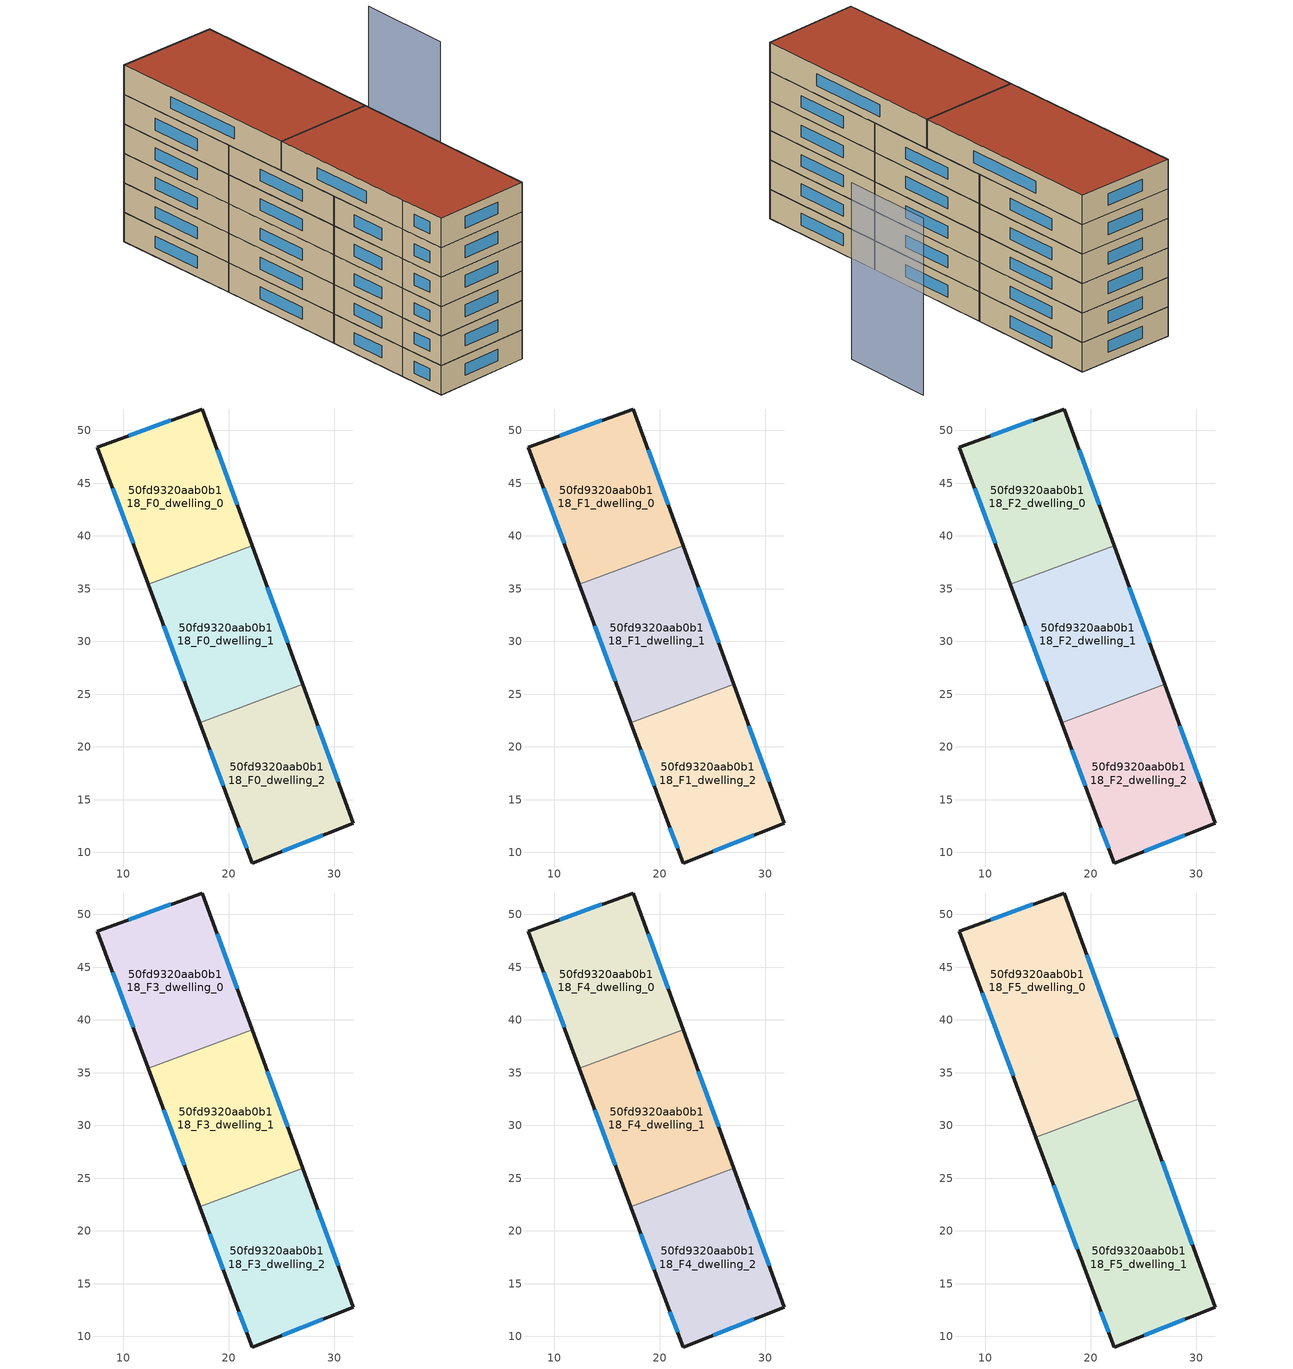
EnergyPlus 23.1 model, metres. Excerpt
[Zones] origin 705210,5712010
50fd9320aab0b118_F0_dwelling_0
 floor ground (EU_floor_Construction): 22.23,39.05 17.5,52.03 7.55,48.42 12.39,35.39 z0
 wall outside (EU_wall_Construction): 12.39,35.39 7.55,48.42 17.5,52.03 22.23,39.05 z0:3
 wall to 50fd9320aab0b118_F0_dwelling_1 (EU_wall_Construction): 22.23,39.05 12.39,35.39 z0:3
 window (EU_Window_Construction): 10.94,39.29 9,44.52 / 10.53,49.5 14.52,50.95 / 18.92,48.14 20.81,42.94 z0.9:2.1
50fd9320aab0b118_F0_dwelling_1
 floor ground (EU_floor_Construction): 27.01,25.93 22.23,39.05 12.39,35.39 17.25,22.3 z0
 wall outside (EU_wall_Construction): 17.25,22.3 12.39,35.39 / 22.23,39.05 27.01,25.93 z0:3
 wall to 50fd9320aab0b118_F0_dwelling_2 (EU_wall_Construction): 27.01,25.93 17.25,22.3 z0:3
 window (EU_Window_Construction): 15.79,26.22 13.84,31.48 / 23.66,35.12 25.58,29.86 z0.9:2.1
50fd9320aab0b118_F0_dwelling_2
 floor ground (EU_floor_Construction): 31.8,12.78 27.01,25.93 17.25,22.3 20.43,13.75 22.23,9 z0
 wall outside (EU_wall_Construction): 27.01,25.93 31.8,12.78 22.23,9 20.43,13.75 17.25,22.3 z0:3
 window (EU_Window_Construction): 28.93,11.65 25.09,10.13 / 21.69,10.42 20.97,12.33 / 19.48,16.31 18.2,19.74 / 28.44,21.99 30.36,16.72 z0.9:2.1
50fd9320aab0b118_F1_dwelling_0
 floor to 50fd9320aab0b118_F0_dwelling_0 (EU_floor_Construction): 22.23,39.05 17.5,52.03 7.55,48.42 12.38,35.39 z3
 wall outside (EU_wall_Construction): 12.39,35.39 7.55,48.42 17.5,52.03 22.23,39.05 z3:6
 wall to 50fd9320aab0b118_F1_dwelling_1 (EU_wall_Construction): 22.23,39.05 12.39,35.39 z3:6
 window (EU_Window_Construction): 10.94,39.29 9,44.52 / 10.53,49.5 14.52,50.95 / 18.92,48.14 20.81,42.94 z3.9:5.1
50fd9320aab0b118_F1_dwelling_1
 floor to 50fd9320aab0b118_F0_dwelling_1 (EU_floor_Construction): 27.01,25.93 22.23,39.05 12.38,35.39 17.25,22.3 z3
 wall outside (EU_wall_Construction): 17.25,22.3 12.39,35.39 / 22.23,39.05 27.01,25.93 z3:6
 wall to 50fd9320aab0b118_F1_dwelling_2 (EU_wall_Construction): 27.01,25.93 17.25,22.3 z3:6
 window (EU_Window_Construction): 15.79,26.22 13.84,31.48 / 23.66,35.12 25.58,29.86 z3.9:5.1
50fd9320aab0b118_F1_dwelling_2
 floor to 50fd9320aab0b118_F0_dwelling_2 (EU_floor_Construction): 31.8,12.78 27.01,25.93 17.25,22.3 20.43,13.75 22.23,9 z3
 wall outside (EU_wall_Construction): 27.01,25.93 31.8,12.78 22.23,9 20.43,13.75 17.25,22.3 z3:6
 window (EU_Window_Construction): 28.93,11.65 25.09,10.13 / 21.69,10.42 20.97,12.33 / 19.48,16.31 18.2,19.74 / 28.44,21.99 30.36,16.72 z3.9:5.1
50fd9320aab0b118_F2_dwelling_0
 floor to 50fd9320aab0b118_F1_dwelling_0 (EU_floor_Construction): 22.23,39.05 17.5,52.03 7.55,48.42 12.38,35.39 z6
 wall outside (EU_wall_Construction): 12.39,35.39 7.55,48.42 17.5,52.03 22.23,39.05 z6:9
 wall to 50fd9320aab0b118_F2_dwelling_1 (EU_wall_Construction): 22.23,39.05 12.39,35.39 z6:9
 window (EU_Window_Construction): 10.94,39.29 9,44.52 / 10.53,49.5 14.52,50.95 / 18.92,48.14 20.81,42.94 z6.9:8.1
50fd9320aab0b118_F2_dwelling_1
 floor to 50fd9320aab0b118_F1_dwelling_1 (EU_floor_Construction): 27.01,25.93 22.23,39.05 12.38,35.39 17.25,22.3 z6
 wall outside (EU_wall_Construction): 17.25,22.3 12.39,35.39 / 22.23,39.05 27.01,25.93 z6:9
 wall to 50fd9320aab0b118_F2_dwelling_2 (EU_wall_Construction): 27.01,25.93 17.25,22.3 z6:9
 window (EU_Window_Construction): 15.79,26.22 13.84,31.48 / 23.66,35.12 25.58,29.86 z6.9:8.1
50fd9320aab0b118_F2_dwelling_2
 floor to 50fd9320aab0b118_F1_dwelling_2 (EU_floor_Construction): 31.8,12.78 27.01,25.93 17.25,22.3 20.43,13.75 22.23,9 z6
 wall outside (EU_wall_Construction): 27.01,25.93 31.8,12.78 22.23,9 20.43,13.75 17.25,22.3 z6:9
 window (EU_Window_Construction): 28.93,11.65 25.09,10.13 / 21.69,10.42 20.97,12.33 / 19.48,16.31 18.2,19.74 / 28.44,21.99 30.36,16.72 z6.9:8.1
50fd9320aab0b118_F3_dwelling_0
 floor to 50fd9320aab0b118_F2_dwelling_0 (EU_floor_Construction): 22.23,39.05 17.5,52.03 7.55,48.42 12.38,35.39 z9
 wall outside (EU_wall_Construction): 12.39,35.39 7.55,48.42 17.5,52.03 22.23,39.05 z9:12
 wall to 50fd9320aab0b118_F3_dwelling_1 (EU_wall_Construction): 22.23,39.05 12.39,35.39 z9:12
 window (EU_Window_Construction): 10.94,39.29 9,44.52 / 10.53,49.5 14.52,50.95 / 18.92,48.14 20.81,42.94 z9.9:11.1
50fd9320aab0b118_F3_dwelling_1
 floor to 50fd9320aab0b118_F2_dwelling_1 (EU_floor_Construction): 27.01,25.93 22.23,39.05 12.38,35.39 17.25,22.3 z9
 wall outside (EU_wall_Construction): 17.25,22.3 12.39,35.39 / 22.23,39.05 27.01,25.93 z9:12
 wall to 50fd9320aab0b118_F3_dwelling_2 (EU_wall_Construction): 27.01,25.93 17.25,22.3 z9:12
 window (EU_Window_Construction): 15.79,26.22 13.84,31.48 / 23.66,35.12 25.58,29.86 z9.9:11.1
50fd9320aab0b118_F3_dwelling_2
 floor to 50fd9320aab0b118_F2_dwelling_2 (EU_floor_Construction): 31.8,12.78 27.01,25.93 17.25,22.3 20.43,13.75 22.23,9 z9
 wall outside (EU_wall_Construction): 27.01,25.93 31.8,12.78 22.23,9 20.43,13.75 17.25,22.3 z9:12
 window (EU_Window_Construction): 28.93,11.65 25.09,10.13 / 21.69,10.42 20.97,12.33 / 19.48,16.31 18.2,19.74 / 28.44,21.99 30.36,16.72 z9.9:11.1
50fd9320aab0b118_F4_dwelling_0
 floor to 50fd9320aab0b118_F3_dwelling_0 (EU_floor_Construction): 22.23,39.05 17.5,52.03 7.55,48.42 12.38,35.39 z12
 wall outside (EU_wall_Construction): 12.39,35.39 7.55,48.42 17.5,52.03 22.23,39.05 z12:15
 wall to 50fd9320aab0b118_F4_dwelling_1 (EU_wall_Construction): 22.23,39.05 12.39,35.39 z12:15
 window (EU_Window_Construction): 10.94,39.29 9,44.52 / 10.53,49.5 14.52,50.95 / 18.92,48.14 20.81,42.94 z12.9:14.1
50fd9320aab0b118_F4_dwelling_1
 floor to 50fd9320aab0b118_F3_dwelling_1 (EU_floor_Construction): 27.01,25.93 22.23,39.05 12.38,35.39 17.25,22.3 z12
 wall outside (EU_wall_Construction): 17.25,22.3 12.39,35.39 / 22.23,39.05 27.01,25.93 z12:15
 wall to 50fd9320aab0b118_F4_dwelling_2 (EU_wall_Construction): 27.01,25.93 17.25,22.3 z12:15
 window (EU_Window_Construction): 15.79,26.22 13.84,31.48 / 23.66,35.12 25.58,29.86 z12.9:14.1
50fd9320aab0b118_F4_dwelling_2
 floor to 50fd9320aab0b118_F3_dwelling_2 (EU_floor_Construction): 31.8,12.78 27.01,25.93 17.25,22.3 20.43,13.75 22.23,9 z12
 wall outside (EU_wall_Construction): 27.01,25.93 31.8,12.78 22.23,9 20.43,13.75 17.25,22.3 z12:15
 window (EU_Window_Construction): 28.93,11.65 25.09,10.13 / 21.69,10.42 20.97,12.33 / 19.48,16.31 18.2,19.74 / 28.44,21.99 30.36,16.72 z12.9:14.1
50fd9320aab0b118_F5_dwelling_0
 floor to 50fd9320aab0b118_F4_dwelling_0 (EU_floor_Construction): 22.23,39.05 17.5,52.03 7.55,48.42 12.39,35.4 z15
 floor to 50fd9320aab0b118_F4_dwelling_1 (EU_floor_Construction): 24.61,32.5 22.23,39.05 12.39,35.4 14.81,28.86 z15
 wall outside (EU_wall_Construction): 14.81,28.86 7.55,48.42 17.5,52.03 24.61,32.5 z15:18
 wall to 50fd9320aab0b118_F5_dwelling_1 (EU_wall_Construction): 24.61,32.5 14.81,28.86 z15:18
 window (EU_Window_Construction): 12.64,34.72 9.72,42.56 / 10.53,49.5 14.52,50.95 / 19.63,46.18 22.49,38.35 z15.9:17.1
 roof outside (EU_roof_Construction): 17.5,52.03 24.61,32.5 14.81,28.86 7.55,48.42 z18
50fd9320aab0b118_F5_dwelling_1
 floor to 50fd9320aab0b118_F4_dwelling_1 (EU_floor_Construction): 27.01,25.93 24.61,32.5 14.81,28.86 17.25,22.3 z15
 floor to 50fd9320aab0b118_F4_dwelling_2 (EU_floor_Construction): 31.8,12.78 27.01,25.93 17.25,22.3 20.43,13.75 22.23,9 z15
 wall outside (EU_wall_Construction): 24.61,32.5 31.8,12.78 22.23,9 20.43,13.75 14.81,28.86 z15:18
 window (EU_Window_Construction): 28.93,11.65 25.09,10.13 / 21.69,10.42 20.97,12.33 / 18.75,18.27 16.49,24.34 / 26.76,26.6 29.65,18.69 z15.9:17.1
 roof outside (EU_roof_Construction): 24.61,32.5 31.8,12.78 22.23,9 20.43,13.75 14.81,28.86 z18
shading: 35.85,41.56 32.6,50.66 z0:18
[Building]
EU S2 Campaign: North Axis=0; Terrain=City; Solar Distribution=FullExterior
[Site:Location]
London: Latitude=51.5; Longitude=-0.5; Time Zone=0; Elevation=25
[SizingPeriod:WeatherFileDays]
AnnualSizingPeriod: Begin Month=1; Begin Day of Month=1; End Month=12; End Day of Month=31; Day of Week for Start Day=Monday; Use Weather File Daylight Saving Period=No; Use Weather File Rain and Snow Indicators=No
[MATERIAL]
EU_InternalMass_Material: Roughness=MediumRough; Thickness=0.1; Conductivity=1; Density=1800; Specific Heat=900; Thermal Absorptance=0.9; Solar Absorptance=0.7; Visible Absorptance=0.7
[MATERIAL:NOMASS] Roughness=MediumRough; Thermal Absorptance=0.9; Solar Absorptance=0.7; Visible Absorptance=0.7
Name | Thermal Resistance
EU_wall_NoMass | 1.04674
EU_roof_NoMass | 4.32442
EU_floor_NoMass | 2.04616
[WINDOWMATERIAL:SIMPLEGLAZINGSYSTEM]
EU_Window_SimpleGlazing: UFactor=4.25843; Solar Heat Gain Coefficient=0.85; Visible Transmittance=0.85
[CONSTRUCTION]
EU_wall_Construction: EU_wall_NoMass
EU_roof_Construction: EU_roof_NoMass
EU_floor_Construction: EU_floor_NoMass
EU_InternalMass_Construction: EU_InternalMass_Material
EU_Window_Construction: EU_Window_SimpleGlazing
[ZONE] Type=1; Multiplier=1; Ceiling Height=autocalculate; Floor Area=autocalculate; Part of Total Floor Area=Yes
Name | Volume
50fd9320aab0b118_F0_dwelling_0; 50fd9320aab0b118_F1_dwelling_0; 50fd9320aab0b118_F2_dwelling_0; 50fd9320aab0b118_F3_dwelling_0; 50fd9320aab0b118_F4_dwelling_0 | 438.156
50fd9320aab0b118_F5_dwelling_0 | 657.232
50fd9320aab0b118_F0_dwelling_1 | 438.154
50fd9320aab0b118_F1_dwelling_1; 50fd9320aab0b118_F2_dwelling_1; 50fd9320aab0b118_F3_dwelling_1; 50fd9320aab0b118_F4_dwelling_1 | 438.153
50fd9320aab0b118_F5_dwelling_1 | 657.21
50fd9320aab0b118_F0_dwelling_2 | 438.142
50fd9320aab0b118_F1_dwelling_2; 50fd9320aab0b118_F2_dwelling_2; 50fd9320aab0b118_F3_dwelling_2; 50fd9320aab0b118_F4_dwelling_2 | 438.141
[INTERNALMASS] Construction=EU_InternalMass_Construction
Name | Zone or ZoneList | Surface Area
50fd9320aab0b118_F0_dwelling_0_EU_InternalMass | 50fd9320aab0b118_F0_dwelling_0 | 146.052
50fd9320aab0b118_F0_dwelling_1_EU_InternalMass | 50fd9320aab0b118_F0_dwelling_1 | 146.051
50fd9320aab0b118_F0_dwelling_2_EU_InternalMass | 50fd9320aab0b118_F0_dwelling_2 | 146.047
50fd9320aab0b118_F1_dwelling_0_EU_InternalMass | 50fd9320aab0b118_F1_dwelling_0 | 146.052
50fd9320aab0b118_F1_dwelling_1_EU_InternalMass | 50fd9320aab0b118_F1_dwelling_1 | 146.051
50fd9320aab0b118_F1_dwelling_2_EU_InternalMass | 50fd9320aab0b118_F1_dwelling_2 | 146.047
50fd9320aab0b118_F2_dwelling_0_EU_InternalMass | 50fd9320aab0b118_F2_dwelling_0 | 146.052
50fd9320aab0b118_F2_dwelling_1_EU_InternalMass | 50fd9320aab0b118_F2_dwelling_1 | 146.051
50fd9320aab0b118_F2_dwelling_2_EU_InternalMass | 50fd9320aab0b118_F2_dwelling_2 | 146.047
50fd9320aab0b118_F3_dwelling_0_EU_InternalMass | 50fd9320aab0b118_F3_dwelling_0 | 146.052
50fd9320aab0b118_F3_dwelling_1_EU_InternalMass | 50fd9320aab0b118_F3_dwelling_1 | 146.051
50fd9320aab0b118_F3_dwelling_2_EU_InternalMass | 50fd9320aab0b118_F3_dwelling_2 | 146.047
50fd9320aab0b118_F4_dwelling_0_EU_InternalMass | 50fd9320aab0b118_F4_dwelling_0 | 146.052
50fd9320aab0b118_F4_dwelling_1_EU_InternalMass | 50fd9320aab0b118_F4_dwelling_1 | 146.051
50fd9320aab0b118_F4_dwelling_2_EU_InternalMass | 50fd9320aab0b118_F4_dwelling_2 | 146.047
50fd9320aab0b118_F5_dwelling_0_EU_InternalMass | 50fd9320aab0b118_F5_dwelling_0 | 219.078
50fd9320aab0b118_F5_dwelling_1_EU_InternalMass | 50fd9320aab0b118_F5_dwelling_1 | 219.076
[OTHEREQUIPMENT] Fuel Type=Electricity; Design Level Calculation Method=Watts/Area; Power per Zone Floor Area=1; Fraction Latent=0; Fraction Radiant=0; Fraction Lost=0; Carbon Dioxide Generation Rate=0; EndUse Subcategory=EU_Step8_InternalGains
Name | Zone or ZoneList or Space or SpaceList | Schedule
EU_Step8_InternalGain_50fd9320aab0b118_F0_dwelling_0_f000 | 50fd9320aab0b118_F0_dwelling_0 | EU_Step8_GainSchedule_50fd9320aab0b118_F0_dwelling_0_f000
EU_Step8_InternalGain_50fd9320aab0b118_F0_dwelling_1_f000 | 50fd9320aab0b118_F0_dwelling_1 | EU_Step8_GainSchedule_50fd9320aab0b118_F0_dwelling_1_f000
EU_Step8_InternalGain_50fd9320aab0b118_F0_dwelling_2_f000 | 50fd9320aab0b118_F0_dwelling_2 | EU_Step8_GainSchedule_50fd9320aab0b118_F0_dwelling_2_f000
EU_Step8_InternalGain_50fd9320aab0b118_F1_dwelling_0_f000 | 50fd9320aab0b118_F1_dwelling_0 | EU_Step8_GainSchedule_50fd9320aab0b118_F1_dwelling_0_f000
EU_Step8_InternalGain_50fd9320aab0b118_F1_dwelling_1_f000 | 50fd9320aab0b118_F1_dwelling_1 | EU_Step8_GainSchedule_50fd9320aab0b118_F1_dwelling_1_f000
EU_Step8_InternalGain_50fd9320aab0b118_F1_dwelling_2_f000 | 50fd9320aab0b118_F1_dwelling_2 | EU_Step8_GainSchedule_50fd9320aab0b118_F1_dwelling_2_f000
EU_Step8_InternalGain_50fd9320aab0b118_F2_dwelling_0_f000 | 50fd9320aab0b118_F2_dwelling_0 | EU_Step8_GainSchedule_50fd9320aab0b118_F2_dwelling_0_f000
EU_Step8_InternalGain_50fd9320aab0b118_F2_dwelling_1_f000 | 50fd9320aab0b118_F2_dwelling_1 | EU_Step8_GainSchedule_50fd9320aab0b118_F2_dwelling_1_f000
EU_Step8_InternalGain_50fd9320aab0b118_F2_dwelling_2_f000 | 50fd9320aab0b118_F2_dwelling_2 | EU_Step8_GainSchedule_50fd9320aab0b118_F2_dwelling_2_f000
EU_Step8_InternalGain_50fd9320aab0b118_F3_dwelling_0_f000 | 50fd9320aab0b118_F3_dwelling_0 | EU_Step8_GainSchedule_50fd9320aab0b118_F3_dwelling_0_f000
EU_Step8_InternalGain_50fd9320aab0b118_F3_dwelling_1_f000 | 50fd9320aab0b118_F3_dwelling_1 | EU_Step8_GainSchedule_50fd9320aab0b118_F3_dwelling_1_f000
EU_Step8_InternalGain_50fd9320aab0b118_F3_dwelling_2_f000 | 50fd9320aab0b118_F3_dwelling_2 | EU_Step8_GainSchedule_50fd9320aab0b118_F3_dwelling_2_f000
EU_Step8_InternalGain_50fd9320aab0b118_F4_dwelling_0_f000 | 50fd9320aab0b118_F4_dwelling_0 | EU_Step8_GainSchedule_50fd9320aab0b118_F4_dwelling_0_f000
EU_Step8_InternalGain_50fd9320aab0b118_F4_dwelling_1_f000 | 50fd9320aab0b118_F4_dwelling_1 | EU_Step8_GainSchedule_50fd9320aab0b118_F4_dwelling_1_f000
EU_Step8_InternalGain_50fd9320aab0b118_F4_dwelling_2_f000 | 50fd9320aab0b118_F4_dwelling_2 | EU_Step8_GainSchedule_50fd9320aab0b118_F4_dwelling_2_f000
EU_Step8_InternalGain_50fd9320aab0b118_F5_dwelling_0_f000 | 50fd9320aab0b118_F5_dwelling_0 | EU_Step8_GainSchedule_50fd9320aab0b118_F5_dwelling_0_f000
EU_Step8_InternalGain_50fd9320aab0b118_F5_dwelling_1_f000 | 50fd9320aab0b118_F5_dwelling_1 | EU_Step8_GainSchedule_50fd9320aab0b118_F5_dwelling_1_f000
[ZONEVENTILATION:DESIGNFLOWRATE] Schedule=EU_AlwaysOn; Design Flow Rate Calculation Method=AirChanges/Hour; Air Changes per Hour=0.488719; Ventilation Type=Natural; Fan Pressure Rise=0; Fan Total Efficiency=1; Constant Term Coefficient=1; Temperature Term Coefficient=0; Velocity Term Coefficient=0; Velocity Squared Term Coefficient=0; Minimum Indoor Temperature=-100; Maximum Indoor Temperature=100; Delta Temperature=-100; Minimum Outdoor Temperature=-100; Maximum Outdoor Temperature=100; Maximum Wind Speed=40
Name | Zone or ZoneList or Space or SpaceList
EU_ConstantAir_50fd9320aab0b118_F0_dwelling_0 | 50fd9320aab0b118_F0_dwelling_0
EU_ConstantAir_50fd9320aab0b118_F0_dwelling_1 | 50fd9320aab0b118_F0_dwelling_1
EU_ConstantAir_50fd9320aab0b118_F0_dwelling_2 | 50fd9320aab0b118_F0_dwelling_2
EU_ConstantAir_50fd9320aab0b118_F1_dwelling_0 | 50fd9320aab0b118_F1_dwelling_0
EU_ConstantAir_50fd9320aab0b118_F1_dwelling_1 | 50fd9320aab0b118_F1_dwelling_1
EU_ConstantAir_50fd9320aab0b118_F1_dwelling_2 | 50fd9320aab0b118_F1_dwelling_2
EU_ConstantAir_50fd9320aab0b118_F2_dwelling_0 | 50fd9320aab0b118_F2_dwelling_0
EU_ConstantAir_50fd9320aab0b118_F2_dwelling_1 | 50fd9320aab0b118_F2_dwelling_1
EU_ConstantAir_50fd9320aab0b118_F2_dwelling_2 | 50fd9320aab0b118_F2_dwelling_2
EU_ConstantAir_50fd9320aab0b118_F3_dwelling_0 | 50fd9320aab0b118_F3_dwelling_0
EU_ConstantAir_50fd9320aab0b118_F3_dwelling_1 | 50fd9320aab0b118_F3_dwelling_1
EU_ConstantAir_50fd9320aab0b118_F3_dwelling_2 | 50fd9320aab0b118_F3_dwelling_2
EU_ConstantAir_50fd9320aab0b118_F4_dwelling_0 | 50fd9320aab0b118_F4_dwelling_0
EU_ConstantAir_50fd9320aab0b118_F4_dwelling_1 | 50fd9320aab0b118_F4_dwelling_1
EU_ConstantAir_50fd9320aab0b118_F4_dwelling_2 | 50fd9320aab0b118_F4_dwelling_2
EU_ConstantAir_50fd9320aab0b118_F5_dwelling_0 | 50fd9320aab0b118_F5_dwelling_0
EU_ConstantAir_50fd9320aab0b118_F5_dwelling_1 | 50fd9320aab0b118_F5_dwelling_1
[HVACTEMPLATE:THERMOSTAT] Constant Heating Setpoint=20; Constant Cooling Setpoint=50
EU_HeatOnly_50fd9320aab0b118_F0_dwelling_0; EU_HeatOnly_50fd9320aab0b118_F0_dwelling_1; EU_HeatOnly_50fd9320aab0b118_F0_dwelling_2; EU_HeatOnly_50fd9320aab0b118_F1_dwelling_0; EU_HeatOnly_50fd9320aab0b118_F1_dwelling_1; EU_HeatOnly_50fd9320aab0b118_F1_dwelling_2; EU_HeatOnly_50fd9320aab0b118_F2_dwelling_0; EU_HeatOnly_50fd9320aab0b118_F2_dwelling_1; EU_HeatOnly_50fd9320aab0b118_F2_dwelling_2; EU_HeatOnly_50fd9320aab0b118_F3_dwelling_0; EU_HeatOnly_50fd9320aab0b118_F3_dwelling_1; EU_HeatOnly_50fd9320aab0b118_F3_dwelling_2; EU_HeatOnly_50fd9320aab0b118_F4_dwelling_0; EU_HeatOnly_50fd9320aab0b118_F4_dwelling_1; EU_HeatOnly_50fd9320aab0b118_F4_dwelling_2; EU_HeatOnly_50fd9320aab0b118_F5_dwelling_0; EU_HeatOnly_50fd9320aab0b118_F5_dwelling_1
[HVACTEMPLATE:ZONE:IDEALLOADSAIRSYSTEM] System Availability Schedule=EU_AlwaysOn; Maximum Heating Supply Air Temperature=50; Minimum Cooling Supply Air Temperature=13; Maximum Heating Supply Air Humidity Ratio=0.0156; Minimum Cooling Supply Air Humidity Ratio=0.0077; Heating Limit=NoLimit; Cooling Limit=NoLimit; Heating Availability Schedule=EU_AlwaysOn; Cooling Availability Schedule=EU_CoolingOff; Dehumidification Control Type=ConstantSensibleHeatRatio; Cooling Sensible Heat Ratio=0.7; Dehumidification Setpoint=60; Humidification Control Type=None; Humidification Setpoint=30; Outdoor Air Method=None; Outdoor Air Flow Rate per Person=0.00944; Outdoor Air Flow Rate per Zone Floor Area=0; Outdoor Air Flow Rate per Zone=0; Demand Controlled Ventilation Type=None; Outdoor Air Economizer Type=NoEconomizer; Heat Recovery Type=None; Sensible Heat Recovery Effectiveness=0.7; Latent Heat Recovery Effectiveness=0.65
Name | Template Thermostat
50fd9320aab0b118_F0_dwelling_0 | EU_HeatOnly_50fd9320aab0b118_F0_dwelling_0
50fd9320aab0b118_F0_dwelling_1 | EU_HeatOnly_50fd9320aab0b118_F0_dwelling_1
50fd9320aab0b118_F0_dwelling_2 | EU_HeatOnly_50fd9320aab0b118_F0_dwelling_2
50fd9320aab0b118_F1_dwelling_0 | EU_HeatOnly_50fd9320aab0b118_F1_dwelling_0
50fd9320aab0b118_F1_dwelling_1 | EU_HeatOnly_50fd9320aab0b118_F1_dwelling_1
50fd9320aab0b118_F1_dwelling_2 | EU_HeatOnly_50fd9320aab0b118_F1_dwelling_2
50fd9320aab0b118_F2_dwelling_0 | EU_HeatOnly_50fd9320aab0b118_F2_dwelling_0
50fd9320aab0b118_F2_dwelling_1 | EU_HeatOnly_50fd9320aab0b118_F2_dwelling_1
50fd9320aab0b118_F2_dwelling_2 | EU_HeatOnly_50fd9320aab0b118_F2_dwelling_2
50fd9320aab0b118_F3_dwelling_0 | EU_HeatOnly_50fd9320aab0b118_F3_dwelling_0
50fd9320aab0b118_F3_dwelling_1 | EU_HeatOnly_50fd9320aab0b118_F3_dwelling_1
50fd9320aab0b118_F3_dwelling_2 | EU_HeatOnly_50fd9320aab0b118_F3_dwelling_2
50fd9320aab0b118_F4_dwelling_0 | EU_HeatOnly_50fd9320aab0b118_F4_dwelling_0
50fd9320aab0b118_F4_dwelling_1 | EU_HeatOnly_50fd9320aab0b118_F4_dwelling_1
50fd9320aab0b118_F4_dwelling_2 | EU_HeatOnly_50fd9320aab0b118_F4_dwelling_2
50fd9320aab0b118_F5_dwelling_0 | EU_HeatOnly_50fd9320aab0b118_F5_dwelling_0
50fd9320aab0b118_F5_dwelling_1 | EU_HeatOnly_50fd9320aab0b118_F5_dwelling_1
[SIZING:ZONE] Zone Cooling Design Supply Air Temperature Input Method=SupplyAirTemperature; Zone Cooling Design Supply Air Temperature=13; Zone Heating Design Supply Air Temperature Input Method=SupplyAirTemperature; Zone Heating Design Supply Air Temperature=50; Zone Cooling Design Supply Air Humidity Ratio=0.008; Zone Heating Design Supply Air Humidity Ratio=0.008; Cooling Design Air Flow Method=DesignDay; Cooling Design Air Flow Rate=0; Cooling Minimum Air Flow per Zone Floor Area=0.000762; Cooling Minimum Air Flow=0; Cooling Minimum Air Flow Fraction=0.2; Heating Design Air Flow Method=DesignDay; Heating Design Air Flow Rate=0; Heating Maximum Air Flow per Zone Floor Area=0.002032; Heating Maximum Air Flow=0.141576; Heating Maximum Air Flow Fraction=0.3; Account for Dedicated Outdoor Air System=No; Dedicated Outdoor Air System Control Strategy=NeutralSupplyAir; Dedicated Outdoor Air Low Setpoint Temperature for Design=autosize; Dedicated Outdoor Air High Setpoint Temperature for Design=autosize; Zone Load Sizing Method=Sensible Load Only No Latent Load; Zone Latent Cooling Design Supply Air Humidity Ratio Input Method=HumidityRatioDifference; Zone Cooling Design Supply Air Humidity Ratio Difference=0.005; Zone Latent Heating Design Supply Air Humidity Ratio Input Method=HumidityRatioDifference; Zone Humidification Design Supply Air Humidity Ratio Difference=0.005
50fd9320aab0b118_F0_dwelling_0; 50fd9320aab0b118_F0_dwelling_1; 50fd9320aab0b118_F0_dwelling_2; 50fd9320aab0b118_F1_dwelling_0; 50fd9320aab0b118_F1_dwelling_1; 50fd9320aab0b118_F1_dwelling_2; 50fd9320aab0b118_F2_dwelling_0; 50fd9320aab0b118_F2_dwelling_1; 50fd9320aab0b118_F2_dwelling_2; 50fd9320aab0b118_F3_dwelling_0; 50fd9320aab0b118_F3_dwelling_1; 50fd9320aab0b118_F3_dwelling_2; 50fd9320aab0b118_F4_dwelling_0; 50fd9320aab0b118_F4_dwelling_1; 50fd9320aab0b118_F4_dwelling_2; 50fd9320aab0b118_F5_dwelling_0; 50fd9320aab0b118_F5_dwelling_1
[SCHEDULE:CONSTANT]
Name | Hourly Value
EU_AlwaysOn | 1
EU_CoolingOff | 0
[SCHEDULE:FILE] Column Number=1; Rows to Skip at Top=0; Number of Hours of Data=8760; Column Separator=Comma; Interpolate to Timestep=No; Minutes per Item=60; Adjust Schedule for Daylight Savings=Yes
Name | File
EU_Step8_GainSchedule_50fd9320aab0b118_F0_dwelling_0_f000 | ../../schedules/50fd9320aab0b118/50fd9320aab0b118_F0_dwelling_0_f000_gain.csv
EU_Step8_GainSchedule_50fd9320aab0b118_F0_dwelling_1_f000 | ../../schedules/50fd9320aab0b118/50fd9320aab0b118_F0_dwelling_1_f000_gain.csv
EU_Step8_GainSchedule_50fd9320aab0b118_F0_dwelling_2_f000 | ../../schedules/50fd9320aab0b118/50fd9320aab0b118_F0_dwelling_2_f000_gain.csv
EU_Step8_GainSchedule_50fd9320aab0b118_F1_dwelling_0_f000 | ../../schedules/50fd9320aab0b118/50fd9320aab0b118_F1_dwelling_0_f000_gain.csv
EU_Step8_GainSchedule_50fd9320aab0b118_F1_dwelling_1_f000 | ../../schedules/50fd9320aab0b118/50fd9320aab0b118_F1_dwelling_1_f000_gain.csv
EU_Step8_GainSchedule_50fd9320aab0b118_F1_dwelling_2_f000 | ../../schedules/50fd9320aab0b118/50fd9320aab0b118_F1_dwelling_2_f000_gain.csv
EU_Step8_GainSchedule_50fd9320aab0b118_F2_dwelling_0_f000 | ../../schedules/50fd9320aab0b118/50fd9320aab0b118_F2_dwelling_0_f000_gain.csv
EU_Step8_GainSchedule_50fd9320aab0b118_F2_dwelling_1_f000 | ../../schedules/50fd9320aab0b118/50fd9320aab0b118_F2_dwelling_1_f000_gain.csv
EU_Step8_GainSchedule_50fd9320aab0b118_F2_dwelling_2_f000 | ../../schedules/50fd9320aab0b118/50fd9320aab0b118_F2_dwelling_2_f000_gain.csv
EU_Step8_GainSchedule_50fd9320aab0b118_F3_dwelling_0_f000 | ../../schedules/50fd9320aab0b118/50fd9320aab0b118_F3_dwelling_0_f000_gain.csv
EU_Step8_GainSchedule_50fd9320aab0b118_F3_dwelling_1_f000 | ../../schedules/50fd9320aab0b118/50fd9320aab0b118_F3_dwelling_1_f000_gain.csv
EU_Step8_GainSchedule_50fd9320aab0b118_F3_dwelling_2_f000 | ../../schedules/50fd9320aab0b118/50fd9320aab0b118_F3_dwelling_2_f000_gain.csv
EU_Step8_GainSchedule_50fd9320aab0b118_F4_dwelling_0_f000 | ../../schedules/50fd9320aab0b118/50fd9320aab0b118_F4_dwelling_0_f000_gain.csv
EU_Step8_GainSchedule_50fd9320aab0b118_F4_dwelling_1_f000 | ../../schedules/50fd9320aab0b118/50fd9320aab0b118_F4_dwelling_1_f000_gain.csv
EU_Step8_GainSchedule_50fd9320aab0b118_F4_dwelling_2_f000 | ../../schedules/50fd9320aab0b118/50fd9320aab0b118_F4_dwelling_2_f000_gain.csv
EU_Step8_GainSchedule_50fd9320aab0b118_F5_dwelling_0_f000 | ../../schedules/50fd9320aab0b118/50fd9320aab0b118_F5_dwelling_0_f000_gain.csv
EU_Step8_GainSchedule_50fd9320aab0b118_F5_dwelling_1_f000 | ../../schedules/50fd9320aab0b118/50fd9320aab0b118_F5_dwelling_1_f000_gain.csv
